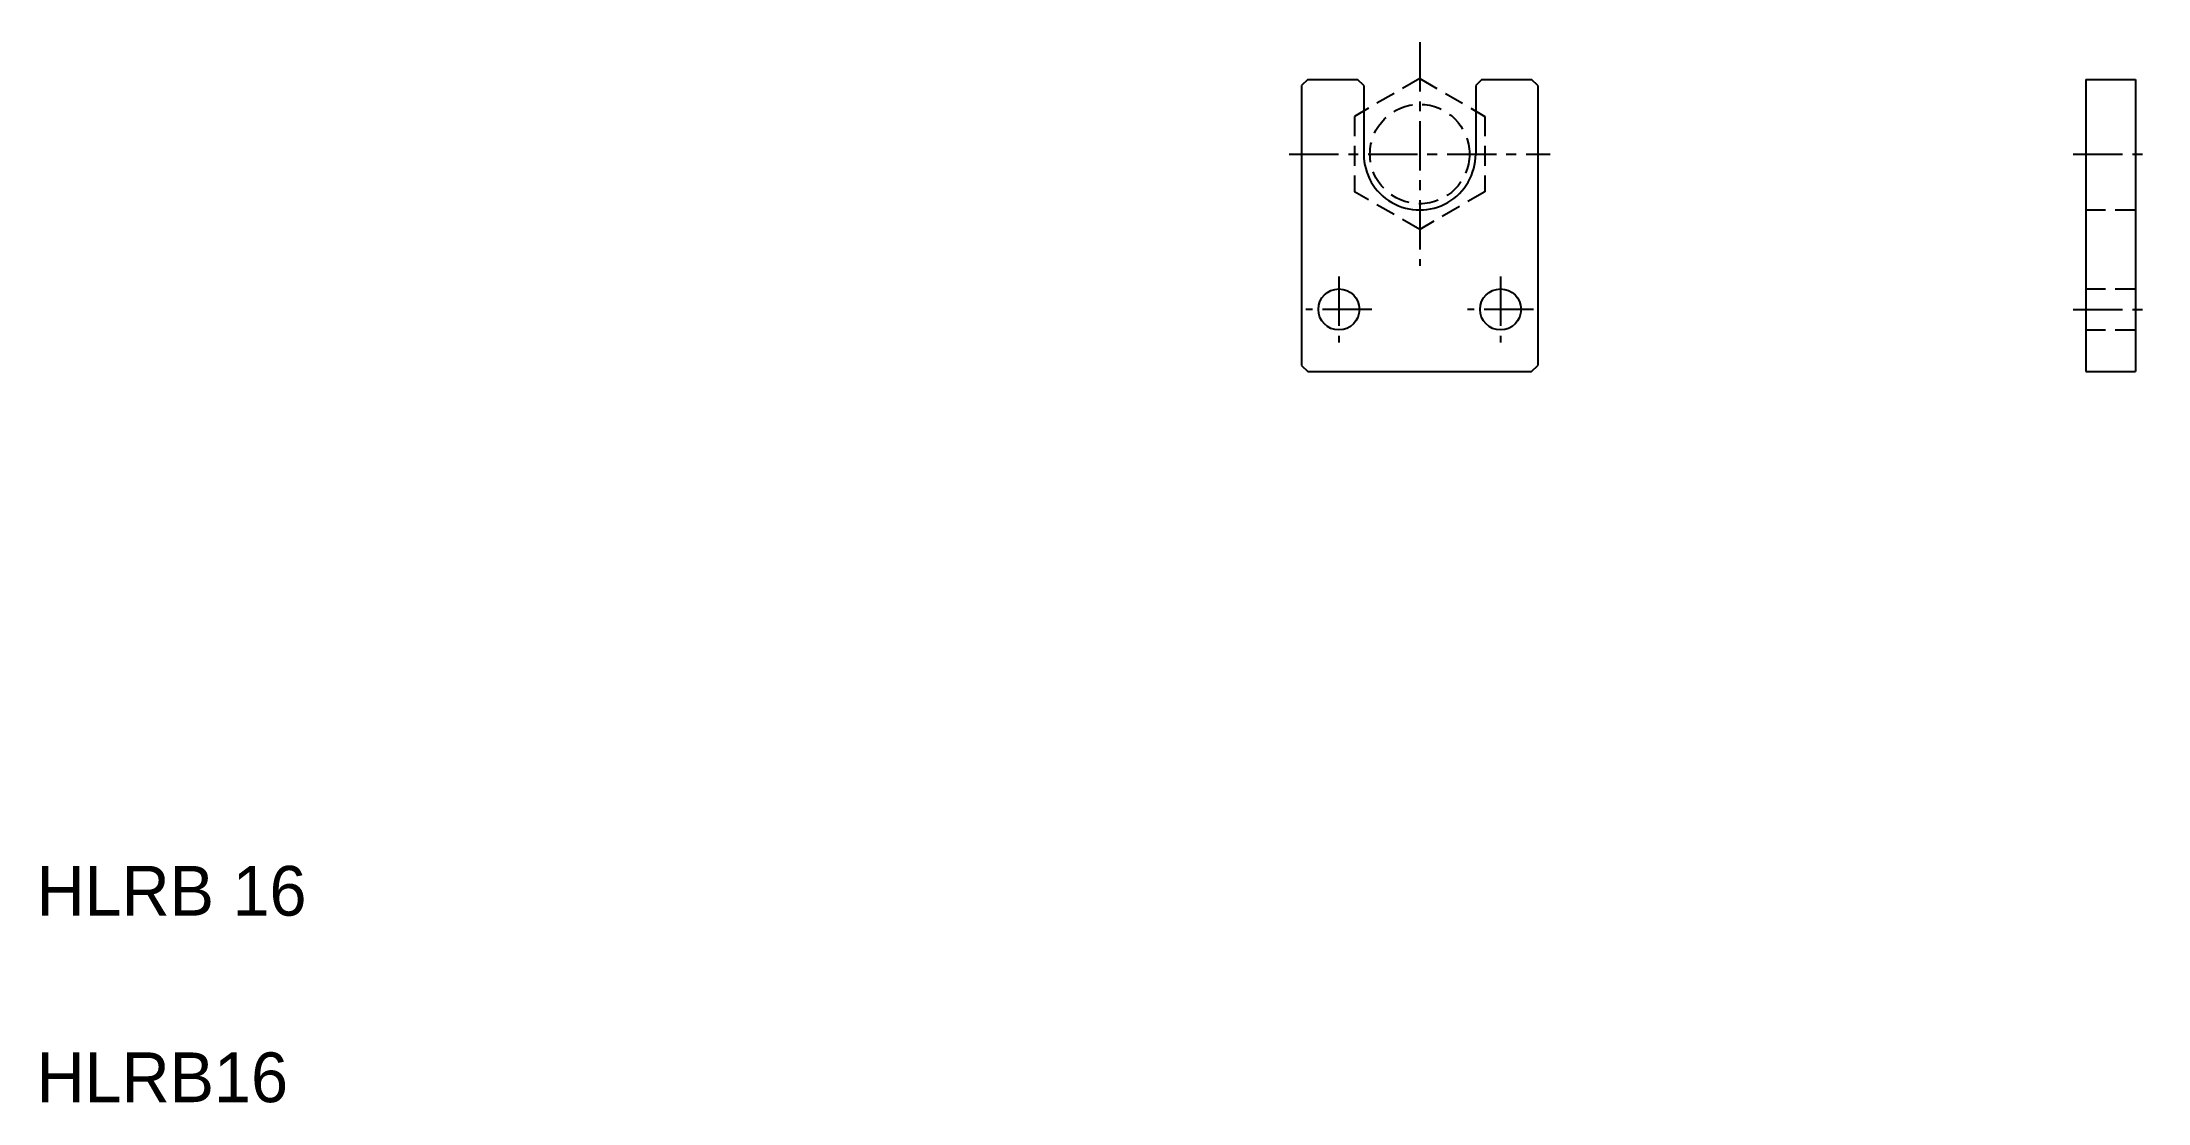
# Model space of a CAD drawing. Extents: x 21 to 360, y 20 to 191.
import ezdxf

# ---------------------------------------------------------------- set-up
doc = ezdxf.new("R2010")
doc.units = 0
doc.header["$LTSCALE"] = 0.25
doc.linetypes.add('CENTER', pattern=[50.8, 31.75, -6.35, 6.35, -6.35])
doc.linetypes.add('DASHED', pattern=[19.05, 12.7, -6.35])
doc.layers.get('0').update_dxf_attribs({"linetype": 'CONTINUOUS'})
doc.layers.add('CENTER', color=1, linetype='CENTER')

msp = doc.modelspace()

# ---------------------------------------------------------------- linework, layer by layer
for p, q in [((224.468313, 184.500002), (223.468313, 183.5)), ((223.468313, 183.5), (223.468313, 138.5)), ((224.468313, 184.5), (232.468313, 184.5)), ((233.468313, 183.5), (232.468313, 184.499998)), ((233.468313, 183.5), (233.468313, 172.5)), ((239.843313, 183.108812), (239.843313, 183.108912)), ((251.468313, 183.5), (251.468313, 172.5)), ((252.468313, 184.499998), (251.468315, 183.499998)), ((252.468313, 184.5), (260.468313, 184.5)), ((261.468314, 183.5), (260.468313, 184.5)), ((261.468314, 183.5), (261.468314, 138.5)), ((349.596187, 184.5), (349.596187, 137.5)), ((349.596187, 184.5), (357.596187, 184.5)), ((357.596187, 184.5), (357.596187, 137.5)), ((237.218313, 181.593267), (237.218413, 181.593267)), ((223.468313, 138.5), (224.468313, 137.499998)), ((224.468313, 137.5), (260.468313, 137.5)), ((260.468313, 137.5), (261.468314, 138.5)), ((349.596187, 137.5), (357.596187, 137.5))]:
    msp.add_line(p, q)
at = {"color": 3, "linetype": 'DASHED'}
for p, q in [((242.468313, 184.624356), (231.968313, 178.562178)), ((242.468315, 184.624356), (252.968313, 178.562178)), ((231.968313, 178.562178), (231.968313, 166.437823)), ((252.968313, 178.562178), (252.968313, 166.437823)), ((242.468313, 160.375646), (231.968313, 166.437822)), ((252.968313, 166.437823), (242.468313, 160.375645)), ((349.596187, 163.5), (357.596187, 163.5)), ((349.596187, 150.800001), (357.596187, 150.800001)), ((349.596187, 144.200001), (357.596187, 144.200001))]:
    msp.add_line(p, q, dxfattribs=at)
msp.add_circle((242.468313, 172.5), 8, dxfattribs=at)
for centre in [(229.468313, 147.5), (255.468313, 147.5)]:
    msp.add_circle(centre, 3.3)
msp.add_arc((242.468313, 172.5), 9, 179.99999, 0.00001)
at = {"layer": 'CENTER', "color": 1, "linetype": 'CENTER'}
for p, q in [((242.468313, 190.500001), (242.468313, 154.5)), ((221.468313, 172.5), (263.468314, 172.5)), ((347.596187, 172.5), (359.596187, 172.5)), ((229.468313, 152.8), (229.468313, 142.200001)), ((255.468313, 152.8), (255.468313, 142.200001)), ((234.768312, 147.5), (224.168314, 147.5)), ((260.768313, 147.5), (250.168314, 147.5)), ((347.596187, 147.5), (359.596187, 147.5))]:
    msp.add_line(p, q, dxfattribs=at)

# ---------------------------------------------------------------- texts
for s, p in [('HLRB 16', (20, 50)), ('HLRB16', (20, 20))]:
    msp.add_text(s, height=8).set_placement(p)

doc.saveas('drawing.dxf')
